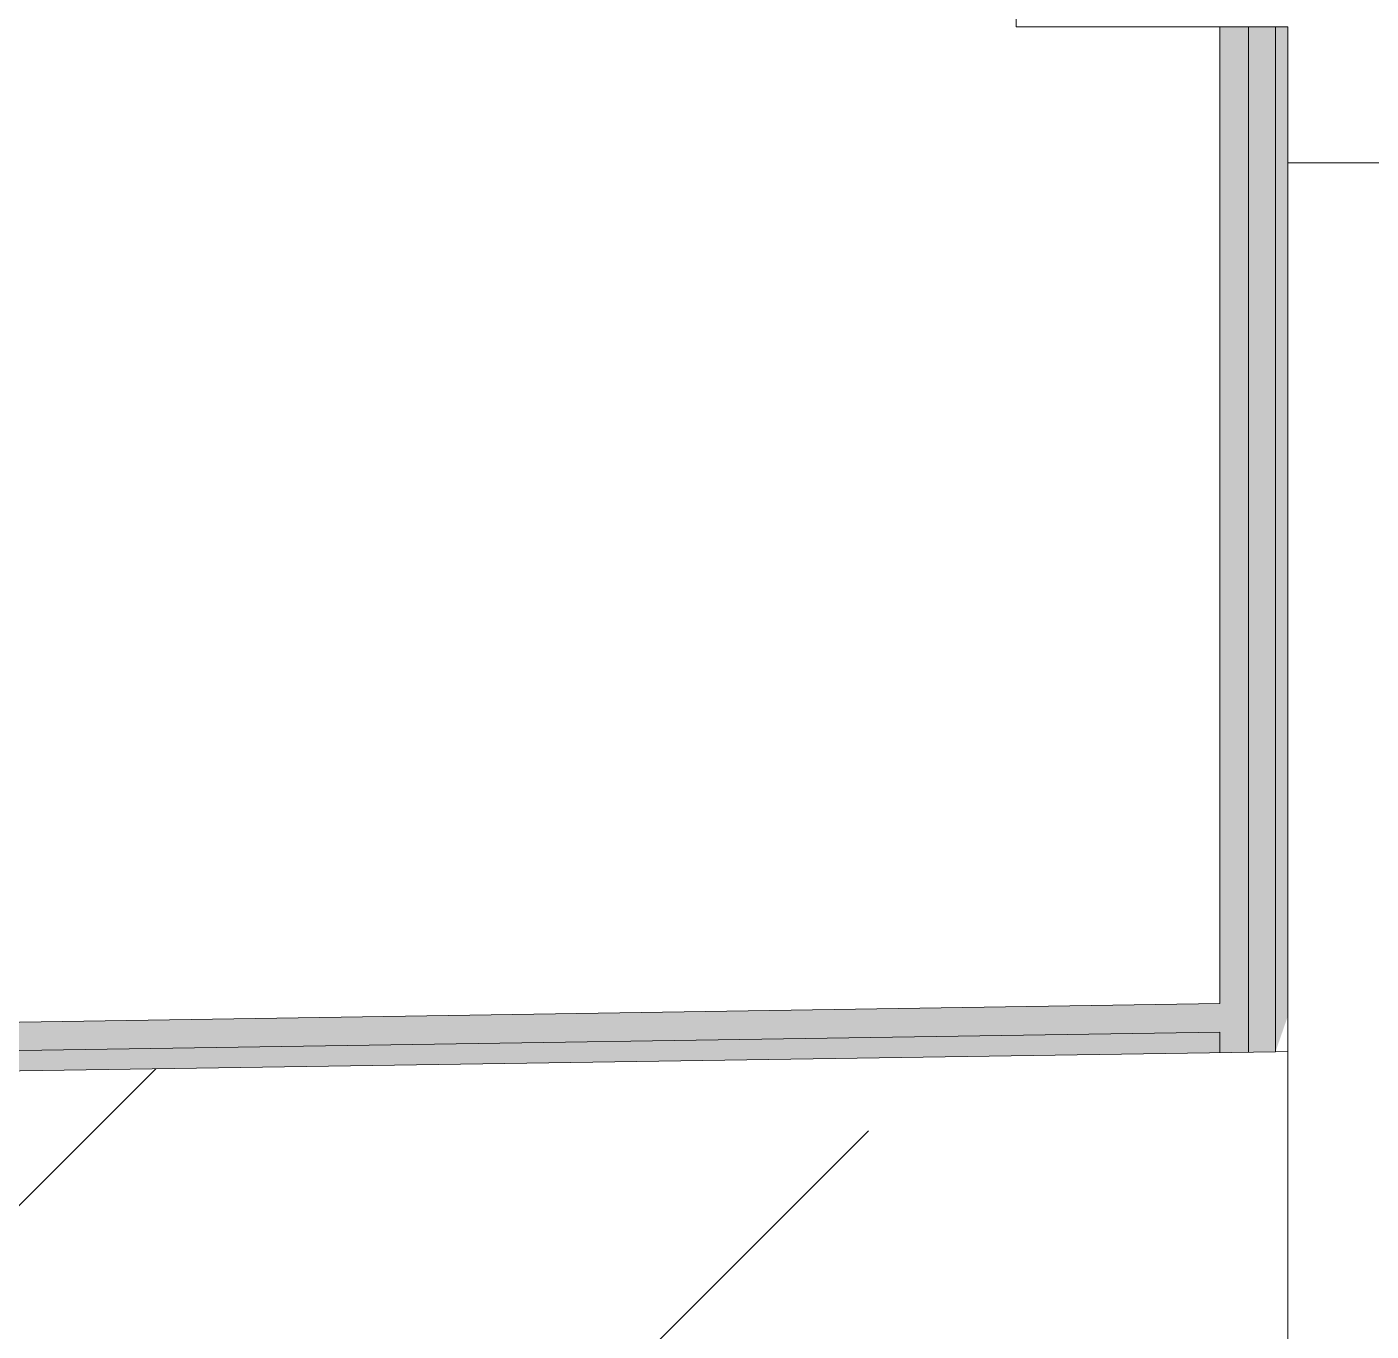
# Model space of a CAD drawing. Header units: millimetres. Extents: x -515342 to 330399, y -224905 to 507333.
# Drawn here: x 223074.1 to 223272, y 101939.4 to 102131.4 of the extents above; entities that cross this region are included whole.
import ezdxf

# ---------------------------------------------------------------- set-up
doc = ezdxf.new("R2010")
doc.units = ezdxf.units.MM
for name, color, linetype, lineweight in [('Крыша', 7, 'Continuous', 0), ('Стены внутренние', 7, 'Continuous', 0), ('Стены наружные', 7, 'Continuous', 0), ('Стены несущие', 7, 'Continuous', 0), ('Стены отделка', 7, 'Continuous', 0), ('Стены перегородки', 7, 'Continuous', 0), ('Стены штриховка', 7, 'Continuous', 0)]:
    doc.layers.add(name, color=color, linetype=linetype, lineweight=lineweight)

msp = doc.modelspace()

# ---------------------------------------------------------------- hatches: boundary and pattern name
at = {"layer": 'Крыша'}
for points in [[(220449.7438, 101940.3924), (223249.7438, 101983.4018), (223249.7438, 101987.6023), (220449.7438, 101944.5929), (220449.7438, 101943.1379)], [(220449.7438, 101937.392), (223249.7438, 101980.4014), (223249.7438, 101983.4018), (220449.7438, 101940.1379)]]:
    msp.add_hatch(color=256, dxfattribs=at).paths.add_polyline_path(points)
h = msp.add_hatch(dxfattribs=at)
h.set_pattern_fill('FP_11', color=256, style=0, pattern_type=2)
h.set_pattern_definition([(45, (223568.56, 95610.5), (-114.0493, 114.0493), []), (45, (223682.61, 95610.5), (-114.0493, 114.0493), [201.613, -40.323, 3.353, -36.97])])
h.paths.add_polyline_path([(220449.7438, 101887.3861), (223259.7438, 101930.5491), (223259.7438, 101980.555), (220449.7438, 101937.392), (220449.7438, 101889.1379)])
at = {"layer": 'Стены внутренние'}
h = msp.add_hatch(dxfattribs=at)
h.set_pattern_fill('FP_9', color=256, style=0, pattern_type=2)
h.set_pattern_definition([(45, (223568.56, 95610.5), (-235.732, 235.732), []), (45, (223725.7, 95610.5), (-235.732, 235.732), [])])
h.paths.add_polyline_path([(223639.7438, 101581.3929), (223639.7438, 102111.3929), (223259.7438, 102111.3929), (223259.7438, 101581.3929), (223436.9247, 101581.3929)])
h.paths.add_polyline_path([(223639.7438, 104081.3929), (223639.7438, 104281.3929), (223259.7438, 104281.3929), (223259.7438, 104081.3929)])
at = {"layer": 'Стены наружные'}
for points in [[(223249.7438, 101980.4014), (223253.9438, 101980.4659), (223253.9438, 102131.3929), (223249.7438, 102131.3929), (223249.7438, 101983.4018)], [(223253.9438, 101980.4659), (223257.9438, 101980.5274), (223259.7438, 101985.7329), (223259.7438, 101987.7559), (223257.9438, 101987.7282), (223257.9438, 102131.3929), (223253.9438, 102131.3929), (223253.9438, 101985.7329)], [(223257.9438, 101980.5274), (223259.7438, 101985.7329), (223259.7438, 102131.3929), (223257.9438, 102131.3929), (223257.9438, 101985.7329)]]:
    msp.add_hatch(color=256, dxfattribs=at).paths.add_polyline_path(points)

# ---------------------------------------------------------------- linework, layer by layer
at = {"layer": 'Крыша'}
for p, q in [((223249.7438, 101987.6023), (220449.7438, 101944.5929)), ((223249.7438, 101983.4018), (220449.7438, 101940.3924)), ((223249.7438, 101980.4014), (223249.7438, 101983.4018)), ((223257.9438, 101980.5274), (220449.7438, 101937.392))]:
    msp.add_line(p, q, dxfattribs=at)
at = {"layer": 'Стены внутренние'}
for p, q in [((223219.7438, 102131.3929), (223219.7438, 104081.3929)), ((223249.7438, 102131.3929), (223219.7438, 102131.3929))]:
    msp.add_line(p, q, dxfattribs=at)
at = {"layer": 'Стены несущие'}
for p, q in [((223259.7438, 102111.3929), (223259.7438, 101581.3929)), ((223639.7438, 102111.3929), (223259.7438, 102111.3929))]:
    msp.add_line(p, q, dxfattribs=at)
at = {"layer": 'Стены отделка'}
for p, q in [((223257.9438, 102131.3929), (223249.7438, 102131.3929)), ((223249.7438, 102131.3929), (223249.7438, 101987.6023))]:
    msp.add_line(p, q, dxfattribs=at)
at = {"layer": 'Стены перегородки'}
for p, q in [((223259.7438, 102131.3929), (223257.9438, 102131.3929)), ((223257.9438, 102131.3929), (223257.9438, 101980.5274)), ((223259.7438, 102111.3929), (223259.7438, 102131.3929))]:
    msp.add_line(p, q, dxfattribs=at)
at = {"layer": 'Стены штриховка'}
for p, q in [((223253.9438, 102131.3929), (223253.9438, 101980.4659)), ((223257.9438, 101980.5274), (223259.7438, 101980.555))]:
    msp.add_line(p, q, dxfattribs=at)

doc.saveas('drawing.dxf')
